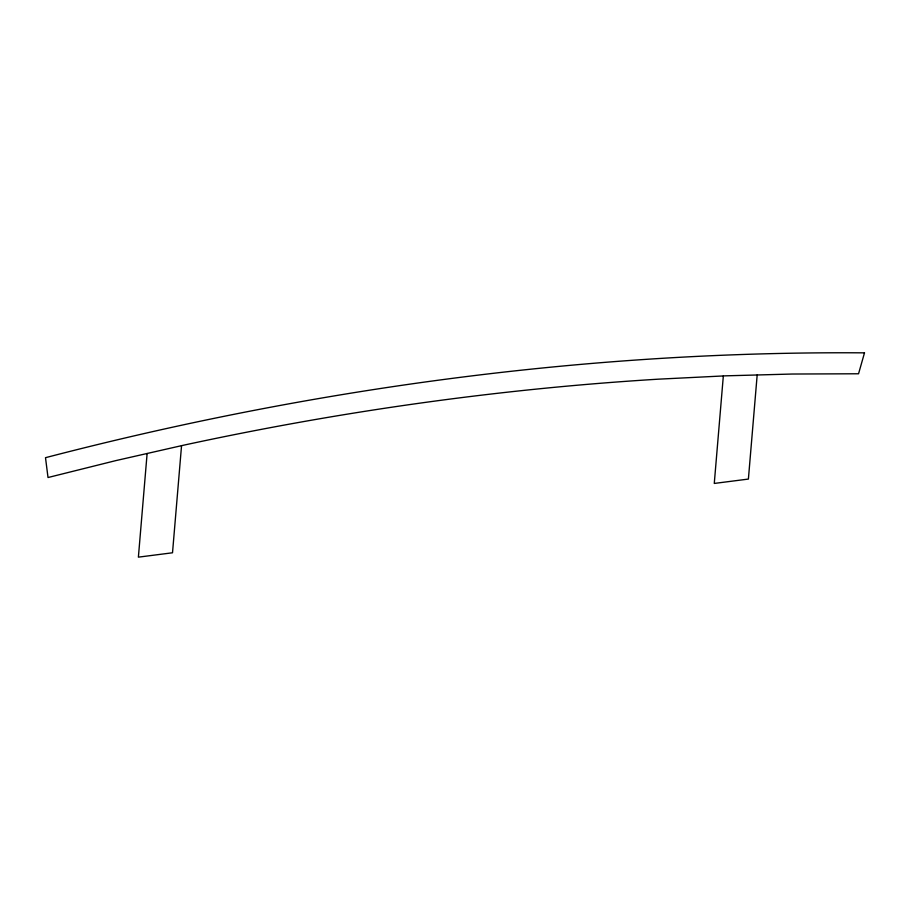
<?xml version="1.0" encoding="UTF-8"?>
<svg xmlns="http://www.w3.org/2000/svg" width="910" height="910" viewBox="0 0 910 910"><rect width="100%" height="100%" fill="white"/><g stroke="black" fill="none" stroke-linecap="round" stroke-linejoin="round"><path stroke-width="1.36" d="M147.124 453.498L138.388 557.148L172.513 552.779L181.545 445.673M723.336 375.944L714.27 483.438L748.395 479.07L757.177 374.977M864.5 352.852L858.551 373.771L792.178 374.033L725.429 375.841L658.339 379.174A2550.332 1877.296 -23.7 0 0 183.683 445.183L115.786 460.619L48.014 477.522L45.5 457.685A2576.995 1896.918 -23.7 0 1 864.5 352.852"/></g></svg>
